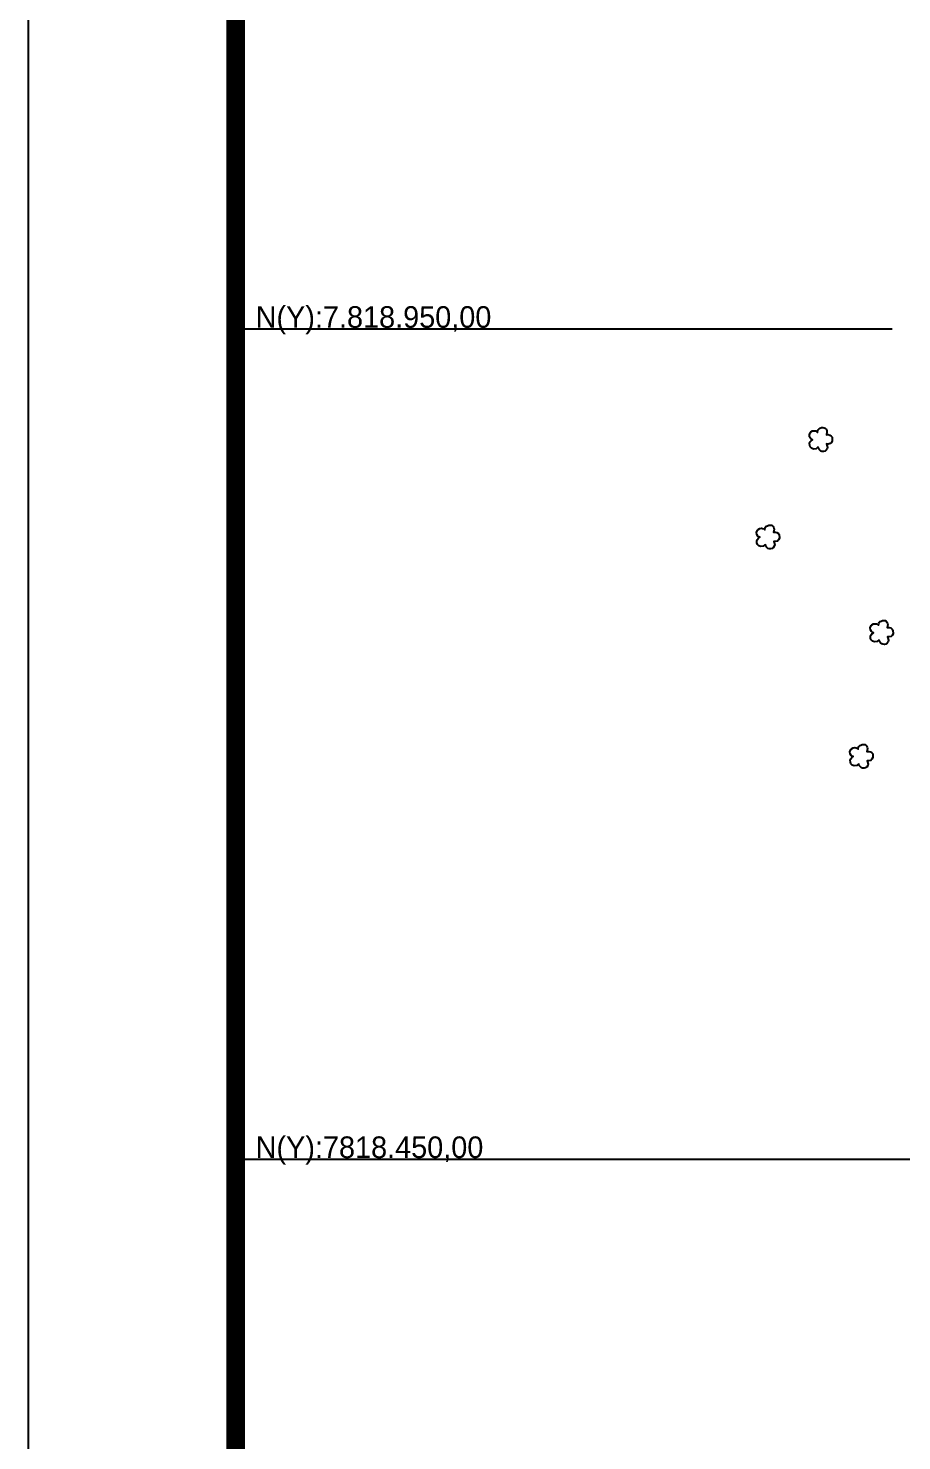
# Model space of a CAD drawing. Extents: x 753852 to 757564, y 7817516 to 7820141.
# Drawn here: x 753852 to 754378, y 7818280 to 7819131 of the extents above; entities that cross this region are included whole.
import ezdxf
from ezdxf.enums import TextEntityAlignment as Align

# ---------------------------------------------------------------- set-up
doc = ezdxf.new("R2010")
doc.units = 0
doc.header["$MEASUREMENT"] = 0
doc.linetypes.add('CONTINUO', pattern=[0])
doc.linetypes.add('LIN0', pattern=[0])
for name, color, linetype in [('_SIMBOLO ARVORE', 118, 'Continuous'), ('MALHA', 8, 'Continuous'), ('MARGEM', 5, 'Continuous')]:
    doc.layers.add(name, color=color, linetype=linetype)

msp = doc.modelspace()

# ---------------------------------------------------------------- linework, layer by layer
at = {"layer": '_SIMBOLO ARVORE', "linetype": 'CONTINUO'}
for points in [[(754327.63, 7818878.95, 0), (754326.38, 7818877.9, 0), (754324.8, 7818877.72, 0), (754323.67, 7818878.16, 0), (754322.87, 7818878.94, 0), (754322.54, 7818879.85, 0), (754322.45, 7818881.18, 0), (754322.88, 7818882.02, 0), (754323.34, 7818882.64, 0), (754324.25, 7818883.26, 0), (754323.67, 7818883.44, 0), (754323.1, 7818883.91, 0), (754322.43, 7818884.97, 0), (754322.3, 7818886.24, 0), (754322.79, 7818887.55, 0), (754323.3, 7818888.02, 0), (754324.23, 7818888.59, 0), (754325.21, 7818888.72, 0), (754325.99, 7818888.61, 0), (754326.6, 7818888.32, 0), (754327.28, 7818887.72, 0), (754327.48, 7818888.87, 0), (754327.66, 7818889.33, 0), (754328.16, 7818889.97, 0), (754328.91, 7818890.25, 0), (754329.65, 7818890.58, 0), (754330.47, 7818890.65, 0), (754331.25, 7818890.54, 0), (754331.89, 7818890.2, 0), (754332.36, 7818889.7, 0), (754332.77, 7818888.88, 0), (754332.93, 7818887.97, 0), (754332.56, 7818886.36, 0), (754333.69, 7818886.38, 0), (754334.63, 7818886.15, 0), (754335.51, 7818885.45, 0), (754336, 7818884.89, 0), (754336.13, 7818882.67, 0), (754335.59, 7818881.67, 0), (754334.86, 7818881.01, 0), (754333.72, 7818880.71, 0), (754332.72, 7818880.79, 0), (754333.26, 7818878.72, 0), (754333.01, 7818877.83, 0), (754332.41, 7818876.99, 0), (754331.75, 7818876.46, 0), (754330.81, 7818876.23, 0), (754329.88, 7818876.29, 0), (754329.18, 7818876.48, 0), (754328.38, 7818877.27, 0), (754327.84, 7818877.98, 0), (754327.67, 7818879.05, 0)], [(754295.81, 7818820.24, 0), (754294.57, 7818819.2, 0), (754292.98, 7818819.02, 0), (754291.86, 7818819.45, 0), (754291.06, 7818820.24, 0), (754290.73, 7818821.14, 0), (754290.64, 7818822.47, 0), (754291.07, 7818823.31, 0), (754291.52, 7818823.93, 0), (754292.43, 7818824.55, 0), (754291.85, 7818824.74, 0), (754291.28, 7818825.21, 0), (754290.61, 7818826.27, 0), (754290.49, 7818827.53, 0), (754290.97, 7818828.85, 0), (754291.48, 7818829.32, 0), (754292.41, 7818829.89, 0), (754293.39, 7818830.02, 0), (754294.17, 7818829.91, 0), (754294.79, 7818829.62, 0), (754295.46, 7818829.02, 0), (754295.67, 7818830.17, 0), (754295.84, 7818830.63, 0), (754296.34, 7818831.27, 0), (754297.1, 7818831.55, 0), (754297.83, 7818831.87, 0), (754298.66, 7818831.95, 0), (754299.44, 7818831.84, 0), (754300.07, 7818831.5, 0), (754300.54, 7818830.99, 0), (754300.96, 7818830.18, 0), (754301.12, 7818829.27, 0), (754300.74, 7818827.66, 0), (754301.87, 7818827.67, 0), (754302.81, 7818827.45, 0), (754303.69, 7818826.75, 0), (754304.18, 7818826.19, 0), (754304.32, 7818823.97, 0), (754303.77, 7818822.97, 0), (754303.05, 7818822.31, 0), (754301.91, 7818822, 0), (754300.91, 7818822.09, 0), (754301.44, 7818820.01, 0), (754301.19, 7818819.13, 0), (754300.59, 7818818.28, 0), (754299.93, 7818817.76, 0), (754298.99, 7818817.53, 0), (754298.06, 7818817.58, 0), (754297.36, 7818817.78, 0), (754296.56, 7818818.57, 0), (754296.02, 7818819.28, 0), (754295.85, 7818820.35, 0)], [(754364.34, 7818762.76, 0), (754363.1, 7818761.72, 0), (754361.51, 7818761.54, 0), (754360.38, 7818761.97, 0), (754359.58, 7818762.76, 0), (754359.25, 7818763.66, 0), (754359.16, 7818764.99, 0), (754359.6, 7818765.83, 0), (754360.05, 7818766.45, 0), (754360.96, 7818767.07, 0), (754360.38, 7818767.26, 0), (754359.81, 7818767.73, 0), (754359.14, 7818768.79, 0), (754359.02, 7818770.05, 0), (754359.5, 7818771.37, 0), (754360.01, 7818771.84, 0), (754360.94, 7818772.41, 0), (754361.92, 7818772.54, 0), (754362.7, 7818772.43, 0), (754363.32, 7818772.14, 0), (754363.99, 7818771.54, 0), (754364.2, 7818772.69, 0), (754364.37, 7818773.15, 0), (754364.87, 7818773.79, 0), (754365.63, 7818774.07, 0), (754366.36, 7818774.39, 0), (754367.19, 7818774.47, 0), (754367.97, 7818774.36, 0), (754368.6, 7818774.02, 0), (754369.07, 7818773.51, 0), (754369.49, 7818772.7, 0), (754369.65, 7818771.79, 0), (754369.27, 7818770.18, 0), (754370.4, 7818770.19, 0), (754371.34, 7818769.97, 0), (754372.22, 7818769.27, 0), (754372.71, 7818768.71, 0), (754372.84, 7818766.49, 0), (754372.3, 7818765.49, 0), (754371.57, 7818764.83, 0), (754370.43, 7818764.52, 0), (754369.43, 7818764.61, 0), (754369.97, 7818762.53, 0), (754369.72, 7818761.65, 0), (754369.12, 7818760.8, 0), (754368.46, 7818760.28, 0), (754367.52, 7818760.05, 0), (754366.59, 7818760.1, 0), (754365.89, 7818760.3, 0), (754365.09, 7818761.09, 0), (754364.55, 7818761.8, 0), (754364.38, 7818762.87, 0)], [(754352.1, 7818688.16, 0), (754350.86, 7818687.12, 0), (754349.28, 7818686.93, 0), (754348.15, 7818687.37, 0), (754347.35, 7818688.16, 0), (754347.02, 7818689.06, 0), (754346.93, 7818690.39, 0), (754347.36, 7818691.23, 0), (754347.81, 7818691.85, 0), (754348.73, 7818692.47, 0), (754348.15, 7818692.66, 0), (754347.57, 7818693.13, 0), (754346.9, 7818694.19, 0), (754346.78, 7818695.45, 0), (754347.26, 7818696.76, 0), (754347.77, 7818697.24, 0), (754348.7, 7818697.8, 0), (754349.68, 7818697.93, 0), (754350.46, 7818697.82, 0), (754351.08, 7818697.54, 0), (754351.76, 7818696.93, 0), (754351.96, 7818698.09, 0), (754352.13, 7818698.55, 0), (754352.64, 7818699.19, 0), (754353.39, 7818699.46, 0), (754354.12, 7818699.79, 0), (754354.95, 7818699.87, 0), (754355.73, 7818699.75, 0), (754356.36, 7818699.42, 0), (754356.84, 7818698.91, 0), (754357.25, 7818698.1, 0), (754357.41, 7818697.19, 0), (754357.03, 7818695.57, 0), (754358.17, 7818695.59, 0), (754359.1, 7818695.37, 0), (754359.98, 7818694.67, 0), (754360.47, 7818694.11, 0), (754360.61, 7818691.88, 0), (754360.06, 7818690.89, 0), (754359.34, 7818690.22, 0), (754358.2, 7818689.92, 0), (754357.2, 7818690.01, 0), (754357.73, 7818687.93, 0), (754357.49, 7818687.05, 0), (754356.89, 7818686.2, 0), (754356.22, 7818685.67, 0), (754355.29, 7818685.44, 0), (754354.35, 7818685.5, 0), (754353.66, 7818685.7, 0), (754352.85, 7818686.48, 0), (754352.31, 7818687.19, 0), (754352.14, 7818688.27, 0)]]:
    msp.add_polyline3d(points, dxfattribs=at)
at = {"layer": 'MALHA'}
for points in [[(753979.99, 7818950), (754372.15, 7818950)], [(753979.99, 7818450), (754627.75, 7818450)]]:
    msp.add_lwpolyline(points, dxfattribs=at)
at = {"layer": 'MARGEM', "color": 174, "linetype": 'LIN0', "flags": 128}
msp.add_lwpolyline([(757564.06, 7820140.65), (753851.56, 7820140.65), (753851.56, 7817515.65), (757564.06, 7817515.65)], close=True, dxfattribs=at)
at = {"layer": 'MARGEM', "color": 174, "linetype": 'LIN0', "const_width": 11.36, "flags": 128}
msp.add_lwpolyline([(757439.06, 7820015.65), (753976.56, 7820015.65), (753976.56, 7817640.65), (757439.06, 7817640.65)], close=True, dxfattribs=at)

# ---------------------------------------------------------------- texts
at = {"layer": 'MALHA'}
for s, p in [('N(Y):7.818.950,00', (753988.61, 7818946.83)), ('N(Y):7818.450,00', (753988.61, 7818446.83))]:
    msp.add_text(s, height=13, dxfattribs=at).set_placement(p, align=Align.BOTTOM_LEFT)

doc.saveas('drawing.dxf')
